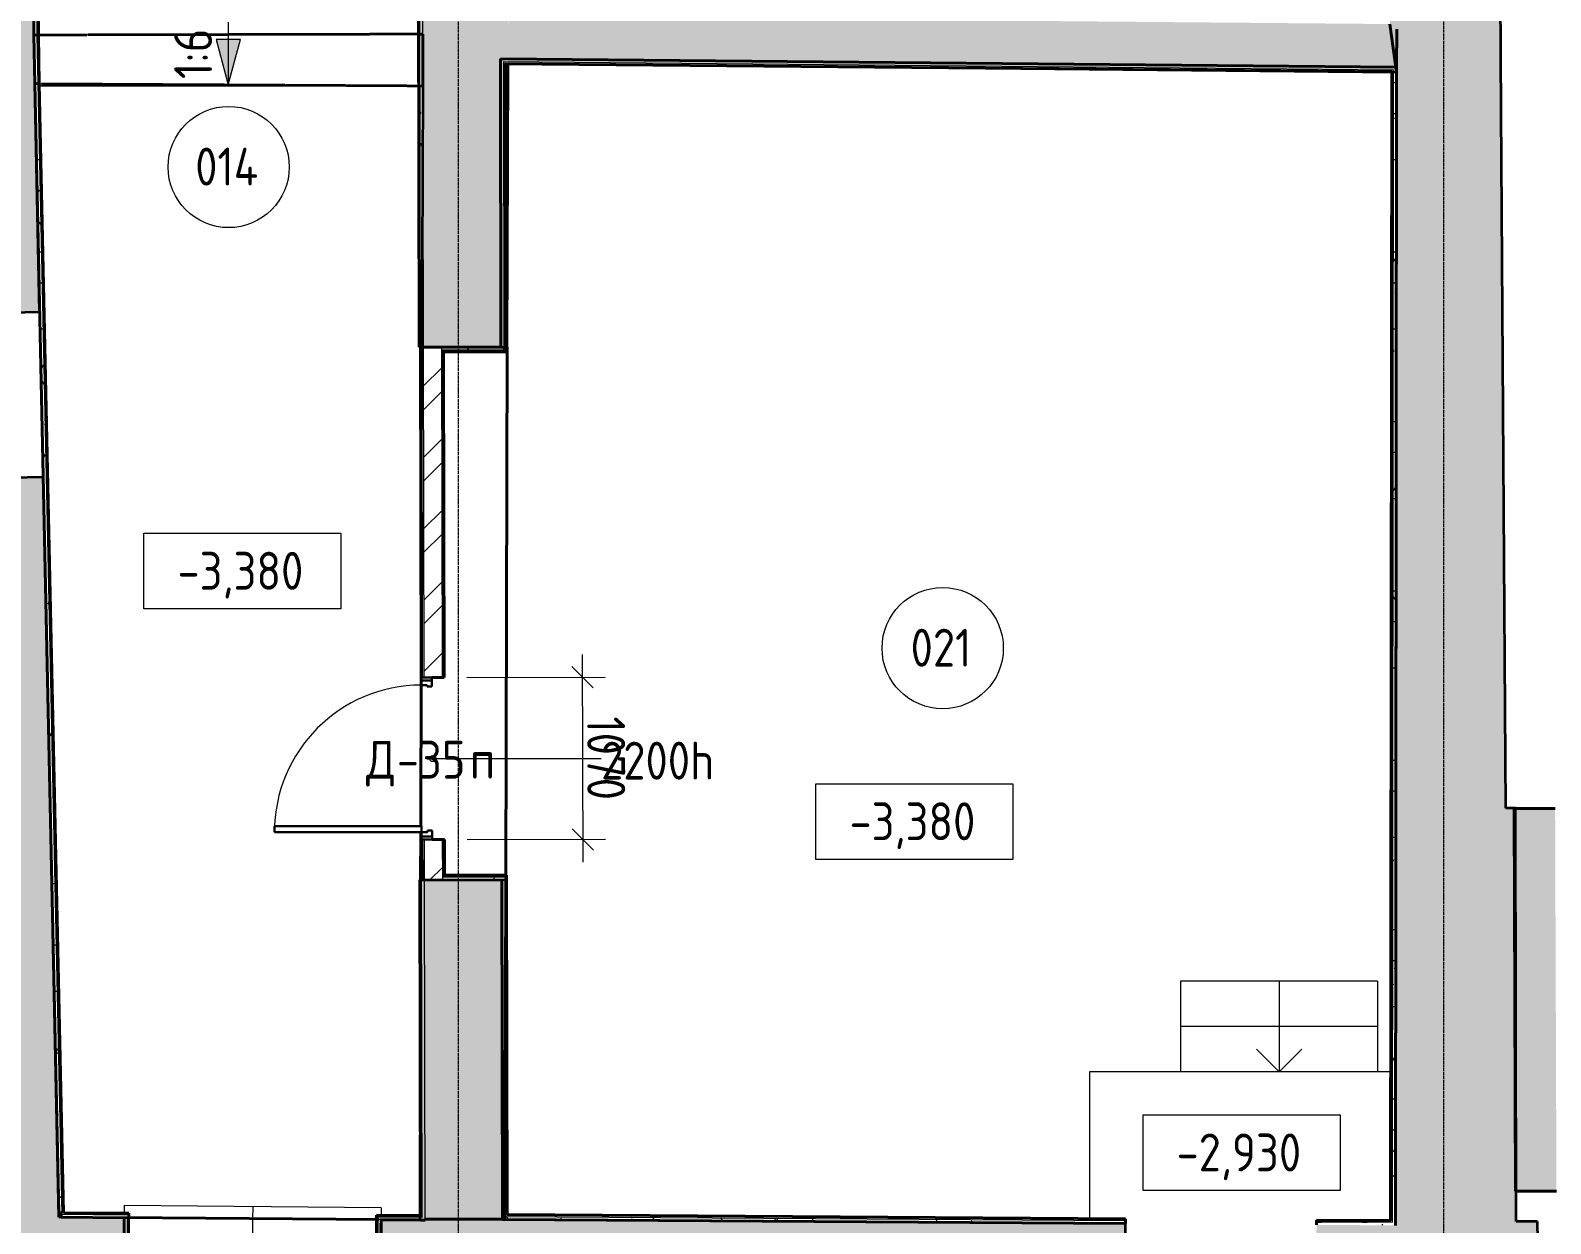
# Model space of a CAD drawing. Header units: millimetres. Extents: x 749182 to 2267578, y 70462 to 311449.
# Drawn here: x 1999438 to 2009468, y 171733 to 179605 of the extents above; entities that cross this region are included whole.
import ezdxf

# ---------------------------------------------------------------- set-up
doc = ezdxf.new("R2010")
doc.units = ezdxf.units.MM
for name, pattern in [('ADSK_Линия сетки', [25, 20, -2.5, 0, -2.5]), ('ADSK_Снесено', [4.5, 3, -1.5]), ('осеваяX2', [4, 2.5, -0.5, 0.5, -0.5])]:
    doc.linetypes.add(name, pattern=pattern)
doc.layers.get('Defpoints').update_dxf_attribs({"color": 255})
for name, color, linetype, lineweight in [('Аннотация', 7, 'Continuous', 9), ('Двери', 7, 'Continuous', 20), ('Лестницы', 7, 'Continuous', 18), ('Марки дверей', 7, 'Continuous', 20), ('Марки помещений', 7, 'Continuous', 20), ('Оси', 165, 'осеваяX2', 13), ('отметки', 7, 'Continuous', 20), ('Пандусы', 7, 'Continuous', 18), ('Перекрытие', 7, 'Continuous', 18), ('размеры', 7, 'Continuous', 9), ('Стены', 184, 'Continuous', 40), ('Стены внутренние', 7, 'Continuous', 18), ('Стены наружные', 7, 'Continuous', 18), ('Стены разрез', 7, 'Continuous', 35), ('Стены штриховка', 7, 'Continuous', 18), ('Стрелки вверх', 7, 'Continuous', 18)]:
    doc.layers.add(name, color=color, linetype=linetype, lineweight=lineweight)
doc.layers.add('Линии', color=7, linetype='Continuous', lineweight=9, true_color=0x00a600)
doc.styles.add('GOST Common', font='GOST_Common.ttf', dxfattribs={"width": 0.9, "height": 350})
doc.styles.add('GOST Common_1', font='GOST_Common.ttf', dxfattribs={"width": 0.9, "height": 250})
doc.dimstyles.new('ADSK_Основной_2_5_мм', dxfattribs={"dimscale": 304.8, "dimtxt": 251.428749, "dimasz": 0.463911, "dimexe": 0.492126, "dimexo": 0.492126, "dimgap": 0.098425, "dimtad": 1, "dimdec": 3, "dimrnd": 0.001, "dimdsep": 46, "dimtxsty": 'GOST Common_1', "dimblk1": 'OBLIQUE', "dimblk2": 'OBLIQUE', "dimsah": 1, "dimcen": 0.09, "dimdle": 0.492126, "dimazin": 2, "dimtfac": 1, "dimtdec": 4, "dimtix": 1, "dimtmove": 0, "dimatfit": 3, "dimfxl": 0, "dimtvp": 1, "dimtolj": 1, "dimtzin": 0, "dimlwd": 20, "dimlwe": 20, "dimarcsym": 0})
doc.dimstyles.new('ADSK_Основной_2_5_мм_Округление_до_1_мм', dxfattribs={"dimscale": 304.8, "dimtxt": 251.428749, "dimasz": 0.463911, "dimexe": 0.492126, "dimexo": 0.492126, "dimgap": 0.098425, "dimtad": 1, "dimdec": 0, "dimdsep": 46, "dimtxsty": 'GOST Common_1', "dimblk1": 'OBLIQUE', "dimblk2": 'OBLIQUE', "dimsah": 1, "dimcen": 0.09, "dimdle": 0.492126, "dimazin": 2, "dimtfac": 1, "dimtdec": 4, "dimtix": 1, "dimtmove": 0, "dimatfit": 3, "dimfxl": 0, "dimtvp": 1, "dimtolj": 1, "dimtzin": 0, "dimlwd": 20, "dimlwe": 20, "dimarcsym": 0})
pattern_1 = [(0, (1952853.19, 150711.3), (406.4, 101.6), [33.528, -271.272, 33.528, -271.272, -1625.6]), (0, (1952853.19, 150711.3), (406.4, 101.6), [-609.6, 33.528, -576.072, 33.528, -271.272, -711.2]), (0, (1952853.19, 150711.3), (406.4, 101.6), [-1524, 33.528, -169.672, 33.528, -474.472]), (120, (1953005.59, 150762.1), (-291.18818, 301.15272), [33.528, -271.272, 33.528, -271.272, -1625.6]), (120, (1953005.59, 150762.1), (-291.18818, 301.15272), [-609.6, 33.528, -576.072, 33.528, -271.272, -711.2]), (120, (1953005.59, 150762.1), (-291.18818, 301.15272), [-1524, 33.528, -169.672, 33.528, -474.472]), (240, (1953056.39, 150965.3), (-115.21182, -402.75272), [33.528, -271.272, 33.528, -271.272, -1625.6]), (240, (1953056.39, 150965.3), (-115.21182, -402.75272), [-609.6, 33.528, -576.072, 33.528, -271.272, -711.2]), (240, (1953056.39, 150965.3), (-115.21182, -402.75272), [-1524, 33.528, -169.672, 33.528, -474.472])]

# ---------------------------------------------------------------- blocks, each defined once
blk = doc.blocks.new('Существующие стены подвал - Существующие стены подвал-614279-00 План подвала')
at = {"layer": 'Стены', "true_color": 0xc0c0c0}
h = blk.add_hatch(color=9, dxfattribs=at)
h.paths.add_polyline_path([(56530, 8244), (56522, 9892), (55615, 9887), (55611, 9124), (54268, 9130), (54267, 9159), (49024, 9159), (49024, 8260), (51105, 8255)])
h.paths.add_polyline_path([(55620, 11120), (56516, 11125), (56510, 12255), (55625, 12250), (55622, 11615)])
h.paths.add_polyline_path([(55630, 13483), (56504, 13488), (56483, 17882), (56479, 17884), (56484, 18289), (56581, 18289), (56578, 18453), (55637, 18454), (55634, 15862), (55639, 15464), (55634, 14275)])
h.paths.add_polyline_path([(56557, 19523), (56528, 21036), (56387, 21036), (56386, 21236), (56384, 21236), (56375, 23761), (56320, 23762), (56288, 28355), (56257, 36643), (56224, 43937), (48464, 43936), (48464, 43053), (55489, 43062), (55489, 40730), (55506, 37128), (55501, 36571), (55556, 28934), (55560, 28903), (55598, 28902), (55600, 28901), (55599, 28652), (55595, 28648), (55599, 28619), (55592, 20993), (55639, 20179), (55639, 19524), (56555, 19523)])
h.paths.add_polyline_path([(39393, 20202), (42162, 20231), (42716, 20255), (46307, 20252), (46773, 21064), (46670, 25898), (45913, 25901), (45930, 21077), (41376, 21088), (41376, 20956), (40178, 20959), (40178, 21091), (38511, 21094), (38521, 20374), (39393, 20368), (39393, 20231)])
h.paths.add_polyline_path([(18978, 20357), (18996, 20698), (18996, 21072), (18966, 21072), (18966, 20652), (18456, 20409), (18495, 20368), (18966, 20358)])
h.paths.add_polyline_path([(18424, 20369), (18456, 20409), (18456, 21073), (10754, 21086), (10746, 20458), (11346, 20458), (18045, 20377), (18211, 20374)])
h.paths.add_polyline_path([(37360, 20381), (37355, 21098), (30807, 21115), (30787, 20709), (30787, 20839), (30777, 20702), (30787, 20395), (34405, 20388), (35898, 20390), (37360, 20381)])
h.paths.add_polyline_path([(46613, 28543), (46613, 28546), (46607, 28863), (46597, 32747), (46594, 32922), (46603, 32922), (46599, 34522), (45850, 34542), (45850, 34541), (45780, 34540), (45780, 34544), (45778, 34544), (45781, 30723), (45896, 30722), (45904, 28546), (46608, 28543)])
h.paths.add_polyline_path([(45778, 35501), (45778, 35501), (45779, 35510), (45848, 35511), (45848, 35503), (46597, 35523), (46594, 36634), (46597, 37232), (46590, 43051), (47468, 43052), (47468, 43936), (45825, 43935), (45871, 35688), (45777, 35688), (45778, 35511)])
h = blk.add_hatch(color=9, dxfattribs=at)
h.paths.add_polyline_path([(49330, 9159), (49871, 9159), (49876, 14295), (49329, 14293), (49341, 13117), (46824, 13097), (46826, 14680), (46270, 14680), (46225, 13092), (42728, 13086), (42730, 14666), (42185, 14666), (42202, 12894), (40707, 12829), (40704, 13066), (39414, 13046), (39406, 14749), (38599, 14752), (38615, 13626), (37409, 13633), (37379, 17813), (35269, 17808), (35270, 17508), (36952, 17512), (36985, 12976), (38530, 12970), (38530, 12441), (46544, 12521), (49330, 12549), (49324, 9159)])
h.paths.add_polyline_path([(49318, 15363), (49867, 15365), (49864, 15537), (53981, 15485), (53986, 15883), (49850, 15934), (49839, 20219), (53802, 20191), (53811, 21022), (49715, 21049), (49721, 23289), (49159, 23290), (49153, 21046), (48898, 21048), (48891, 20226), (49310, 20222), (49310, 19595), (49307, 15912), (49314, 15912), (49314, 15769), (49318, 15364)])
h.paths.add_polyline_path([(55639, 15464), (55634, 15862), (55120, 15869), (55115, 15470), (55634, 15464)])
h.paths.add_polyline_path([(46827, 15716), (46827, 15765), (46818, 15765), (46818, 15915), (46843, 20244), (47196, 20241), (47203, 21061), (46773, 21064), (46307, 20252), (46285, 15923), (46302, 15923), (46301, 15765), (46300, 15716), (46826, 15716)])
h.paths.add_polyline_path([(42721, 15725), (42732, 15725), (42731, 15794), (42721, 15794), (42721, 16270), (42716, 20255), (42157, 20231), (42162, 16052), (42173, 15890), (42175, 15725), (42721, 15725)])
h.paths.add_polyline_path([(39402, 15799), (39402, 15904), (39406, 16052), (39393, 20368), (38521, 20374), (38585, 15803), (38603, 15802), (39401, 15799)])
h.paths.add_polyline_path([(49314, 15912), (49314, 15912), (49839, 15934)])
h.paths.add_polyline_path([(18026, 17310), (18944, 17311), (18401, 17522), (18878, 17348), (18215, 17715), (18045, 17666), (18045, 17821), (18945, 18220), (18945, 18187), (18979, 18187), (18978, 18769), (18945, 18768), (18945, 18253), (18045, 18741), (18045, 18759), (18012, 18759), (18026, 17310)])
h.paths.add_polyline_path([(18945, 17311), (18979, 17311), (18979, 17677), (18945, 17677), (18945, 17311)])
h.paths.add_polyline_path([(30789, 17378), (31843, 17391), (31825, 18780), (30788, 18769), (30789, 18187), (30842, 18187), (30842, 17677), (30789, 17677), (30789, 17384)])
h.paths.add_polyline_path([(13925, 17540), (13925, 17840), (11328, 17867), (11334, 20458), (11046, 20458), (11007, 17570), (13342, 17546)])
h.paths.add_polyline_path([(30788, 20077), (31808, 20119), (31804, 20361), (31797, 20361), (31804, 20393), (30787, 20395), (30788, 20079)])
h.paths.add_polyline_path([(17999, 20144), (18045, 20144), (18045, 20154), (18295, 20209), (18424, 20369), (17997, 20378), (17999, 20154)])
h.paths.add_polyline_path([(18945, 20153), (18978, 20154), (18978, 20357), (18945, 20357), (18945, 20154)])
h.paths.add_polyline_path([(55639, 20179), (55591, 21010), (55071, 21014), (55062, 20183), (55639, 20179)])
h.paths.add_polyline_path([(49179, 26805), (49175, 28869), (49173, 28869), (49172, 28240), (49168, 26805), (49173, 26805)])
h.paths.add_polyline_path([(49731, 26804), (49736, 28675), (49734, 28674), (49718, 28675), (49718, 28706), (49686, 28707), (49685, 28662), (49673, 28659), (49179, 26805), (49715, 26804)])
h.paths.add_polyline_path([(55599, 28619), (55555, 28936), (49737, 28987), (49721, 34397), (49676, 34397), (49676, 34274), (49283, 33202), (49633, 29644), (49685, 29319), (49685, 29120), (49652, 28971), (49685, 28977), (49686, 28957), (49737, 28956), (49736, 28675), (55591, 28619)])
h.paths.add_polyline_path([(49145, 28869), (49145, 28869), (49175, 28875), (49166, 34396), (49122, 34396), (49126, 32975), (49132, 32975), (49136, 32801), (49144, 28869)])
h.paths.add_polyline_path([(49119, 35466), (49718, 35467), (49715, 36619), (55501, 36571), (55506, 37174), (48705, 37218), (48702, 36626), (49116, 36624), (49119, 35555)])
h.paths.add_polyline_path([(47702, 36630), (47705, 37225), (46597, 37232), (46594, 36634), (47702, 36630)])
at = {"layer": 'Стены'}
for p, q in [((49731, 26804), (49721, 23321)), ((49160, 23645), (49163, 24679)), ((49159, 23290), (49160, 23605))]:
    blk.add_line(p, q, dxfattribs=at)
at = {"layer": 'Стены разрез'}
for p, q in [((56288, 28355), (56257, 36643)), ((49136, 32801), (49144, 28869)), ((46607, 28863), (46597, 32747)), ((55555, 28936), (55599, 28619)), ((55599, 28619), (55555, 28936)), ((46613, 28543), (46607, 28863)), ((49144, 28869), (49173, 28869)), ((49173, 28869), (49173, 28529)), ((49731, 26804), (49736, 28675)), ((49736, 28675), (55599, 28619)), ((55599, 28619), (55591, 21010)), ((49173, 28529), (49168, 26805)), ((56320, 23762), (56288, 28355)), ((49168, 26805), (49731, 26804)), ((46773, 21064), (46670, 25898)), ((56383, 23762), (56320, 23762)), ((56387, 21035), (56383, 23762)), ((49159, 23290), (49153, 21046)), ((49721, 23289), (49159, 23290)), ((49715, 21049), (49721, 23289)), ((47203, 21061), (46773, 21064)), ((47196, 20241), (47203, 21061)), ((48898, 21048), (48891, 20226)), ((49153, 21046), (48898, 21048)), ((53811, 21022), (49715, 21049)), ((53802, 20191), (53811, 21022)), ((56528, 21036), (56387, 21035)), ((56557, 19523), (56528, 21036))]:
    blk.add_line(p, q, dxfattribs=at)
blk = doc.blocks.new('Существующие стены подвал 2 - Существующие стены подвал 2-649525-00 План подвала')
at = {"layer": 'Стены', "true_color": 0xc0c0c0}
h = blk.add_hatch(color=9, dxfattribs=at)
h.paths.add_polyline_path([(46670, 25898), (46669, 25947), (45913, 25930), (45914, 25901), (46633, 25898)])
h.paths.add_polyline_path([(45909, 27022), (46645, 27038), (46613, 28543), (45904, 28546), (45909, 27038)])
at = {"layer": 'Стены'}
blk.add_line((45906, 27832), (45907, 27562), dxfattribs=at)
at = {"layer": 'Стены разрез'}
for p, q in [((45904, 28546), (45906, 27832)), ((46645, 27038), (46613, 28543)), ((45907, 27562), (45909, 27022)), ((45909, 27022), (46645, 27038)), ((46669, 25947), (45913, 25930)), ((45913, 25930), (45913, 25901)), ((46670, 25898), (46669, 25947))]:
    blk.add_line(p, q, dxfattribs=at)
blk = doc.blocks.new('Новые проёмы подвал - Новые проёмы подвал-999150-00 План подвала')
at = {"layer": 'Стены разрез', "color": 0, "linetype": 'ADSK_Снесено'}
for p, q in [((49144, 28869), (46607, 28863)), ((46607, 28863), (46613, 28543)), ((49173, 28869), (49144, 28869)), ((49173, 28529), (49173, 28869)), ((46613, 28543), (49173, 28529)), ((47203, 21061), (47196, 20241)), ((48898, 21048), (47203, 21061)), ((48891, 20226), (48898, 21048))]:
    blk.add_line(p, q, dxfattribs=at)
blk = doc.blocks.new('AC_Дверь_Однопольная_Стальная - Д-35п 1070х2200h-1983209-00 План подвала')
at = {"layer": 'Двери', "color": 5, "linetype": 'Continuous', "lineweight": 30, "true_color": 0x0000ff}
for p, q in [((-485, 1046), (-445, 1046)), ((-485, 76), (-485, 1046)), ((-445, 1046), (-445, 76)), ((-535, 76), (-515, 76)), ((-535, 6), (-535, 76)), ((-515, 6), (-535, 6)), ((-515, 76), (-485, 76)), ((-515, 6), (-515, 76)), ((-515, 76), (-515, 6)), ((-475, 6), (-515, 6)), ((-445, 76), (-485, 76)), ((-485, 76), (-485, 36)), ((-485, 36), (-475, 36)), ((-475, 36), (-475, 6)), ((475, 36), (485, 36)), ((475, 6), (475, 36)), ((515, 6), (475, 6)), ((485, 76), (515, 76)), ((485, 36), (485, 76)), ((515, 76), (515, 6)), ((515, 76), (535, 76)), ((515, 6), (515, 76)), ((535, 6), (515, 6)), ((535, 76), (535, 6))]:
    blk.add_line(p, q, dxfattribs=at)
at = {"layer": 'Двери', "color": 5, "linetype": 'Continuous', "true_color": 0x0000ff}
blk.add_arc((-485, 76), 970, 0, 90, dxfattribs=at)
blk = doc.blocks.new('_Oblique')
at = {"color": 0, "linetype": 'ByBlock', "lineweight": -2}
blk.add_line((-0.5, -0.5), (0.5, 0.5), dxfattribs=at)
blk = doc.blocks.new('*D1566')
at = {"layer": 'Defpoints', "color": 0, "lineweight": 20, "transparency": 16777216}
for p in [(1998444, 177749), (1999498, 177749), (1998344, 176643)]:
    blk.add_point(p, dxfattribs=at)
at = {"layer": 'размеры', "color": 0, "lineweight": 20, "transparency": 16777216}
for p, q in [((1998444, 176493), (1998444, 177899)), ((1999348, 177749), (1998294, 177749)), ((1998494, 176643), (1998594, 176643))]:
    blk.add_line(p, q, dxfattribs=at)
at = {"layer": 'размеры', "color": 0, "lineweight": 20, "transparency": 16777216, "xscale": 141.4, "yscale": 141.4, "zscale": 141.4}
for p, rotation in [((1998444, 177749), 90), ((1998444, 176643), 270)]:
    blk.add_blockref('_Oblique', p, dxfattribs=dict(at, rotation=rotation))
at = {"layer": 'размеры', "color": 0, "lineweight": 20, "transparency": 16777216, "insert": (1998289, 177196), "char_height": 250, "width": 925.6, "attachment_point": 5, "rotation": 90, "style": 'GOST Common_1'}
blk.add_mtext('\\A1;1105.635', dxfattribs=at)
blk = doc.blocks.new('ADSK_Марка_Помещение_ОдноЗначение - Номер-247393-00 План подвала')
at = {"layer": 'Марки помещений'}
blk.add_circle((0, 0), 4, dxfattribs=at)
blk = doc.blocks.new('ADSK_Марка_Дверь - Типоразмер_ADSK_Марка-58376-00 План подвала')
at = {"layer": 'Марки дверей', "lineweight": 9}
blk.add_circle((0, 0), 0.2, dxfattribs=at)
blk = doc.blocks.new('*D1598')
at = {"layer": 'Defpoints', "color": 0, "lineweight": 20, "transparency": 16777216}
for p in [(2003081, 175338), (2002168, 175337), (2002170, 174267)]:
    blk.add_point(p, dxfattribs=at)
at = {"layer": 'размеры', "color": 0, "lineweight": 20, "transparency": 16777216}
for p, q in [((2003084, 174118), (2003081, 175488)), ((2002318, 175337), (2003231, 175339)), ((2002320, 174267), (2003233, 174269))]:
    blk.add_line(p, q, dxfattribs=at)
at = {"layer": 'размеры', "color": 0, "lineweight": 20, "transparency": 16777216, "xscale": 141.4, "yscale": 141.4, "zscale": 141.4}
for p, rotation in [((2003081, 175338), 90.09878128628101), ((2003083, 174268), 270.098781286281)]:
    blk.add_blockref('_Oblique', p, dxfattribs=dict(at, rotation=rotation))
at = {"layer": 'размеры', "color": 0, "lineweight": 20, "transparency": 16777216, "insert": (2003237, 174804), "char_height": 250, "width": 700.59, "attachment_point": 5, "rotation": 270.0988, "style": 'GOST Common_1'}
blk.add_mtext('\\A1;1070', dxfattribs=at)
blk = doc.blocks.new('Высотные отметки - Рамка-5093-00 План подвала')
at = {"layer": 'Аннотация'}
for p, q in [((-6.5, 0), (-6.5, 5)), ((-6.5, 5), (6.5, 5)), ((6.5, 5), (6.5, 0)), ((6.5, 0), (-6.5, 0))]:
    blk.add_line(p, q, dxfattribs=at)

msp = doc.modelspace()

# ---------------------------------------------------------------- hatches: boundary and pattern name
at = {"layer": 'размеры'}
msp.add_hatch(color=256, dxfattribs=at).paths.add_polyline_path([(2000743.0711, 179245.6191), (2000823.4559, 179545.6191), (2000662.6864, 179545.6191)])
at = {"layer": 'Стены внутренние', "linetype": 'Continuous', "true_color": 0xc0c0c0}
msp.add_hatch(color=9, dxfattribs=at).paths.add_polyline_path([(2002032.1225, 177516.6389), (2002525.9897, 179369.8667), (2002538.8973, 179373.1991), (2002538.1014, 179688.3932), (2002505.4387, 179681.8371), (2002538.1014, 179831.2533), (2002537.7562, 180029.8887), (2002486.58, 180354.83), (2002136.4175, 183913.2923), (2002529.1458, 184985.2317), (2002528.9323, 185108.0928), (2002018.9331, 185107.2066), (2002031.9413, 177620.8928)])
at = {"layer": 'Стены внутренние', "linetype": 'Continuous', "lineweight": 9, "true_color": 0x0000ff}
h = msp.add_hatch(dxfattribs=at)
h.set_pattern_fill('FP_1', color=5, style=0, pattern_type=2)
h.set_pattern_definition(pattern_1)
h.paths.add_polyline_path([(1999460.6574, 179574.6599), (1999480.6569, 179574.8594), (1999470.2188, 183457.8452), (1999450.2178, 183458.1749), (1999460.6434, 179579.8689)])
at = {"layer": 'Стены внутренние', "linetype": 'Continuous', "true_color": 0xc0c0c0}
h = msp.add_hatch(color=9, dxfattribs=at)
h.paths.add_polyline_path([(2008450.9592, 179363.7102), (2008453.2393, 179611.9738), (2008451.0394, 179613.72), (2008413.1471, 179614.0681), (2008447.3868, 179363.7431)])
h.paths.add_polyline_path([(2002589.6809, 179417.5428), (2002589.6564, 179667.5536), (2002538.385, 179668.0245), (2002538.8194, 179418.01), (2002589.6564, 179417.5431)])
at = {"layer": 'Стены внутренние', "linetype": 'Continuous', "lineweight": 9, "true_color": 0x0000ff}
h = msp.add_hatch(dxfattribs=at)
h.set_pattern_fill('FP_1', color=5, style=0, pattern_type=2)
h.set_pattern_definition(pattern_1)
h.paths.add_polyline_path([(2002021.4448, 177516.6692), (2002026.0296, 179579.8689), (2002028.5365, 179580.3976), (2002028.5265, 179586.1098), (2002008.5349, 179581.2987), (2002012.1223, 177516.6957), (2002018.9331, 177516.6764)])
h = msp.add_hatch(dxfattribs=at)
h.set_pattern_fill('FP_1', color=5, style=0, pattern_type=2)
h.set_pattern_definition(pattern_1)
h.paths.add_polyline_path([(1999646.1249, 171795.345), (1999486.1922, 179254.2208), (1999466.1959, 179253.8338), (1999626.5459, 171805.4981), (1999641.3471, 171805.269), (1999641.2691, 171795.3829), (1999645.9104, 171795.3467)])
h = msp.add_hatch(dxfattribs=at)
h.set_pattern_fill('FP_1', color=5, style=0, pattern_type=2)
h.set_pattern_definition(pattern_1)
h.paths.add_polyline_path([(2008444.3279, 171721.7146), (2008445.3418, 172733.9265), (2008451.9452, 179330.3919), (2008431.9486, 179330.3919), (2008424.3481, 171721.8466), (2008441.934, 171721.7304)])
h = msp.add_hatch(dxfattribs=at)
h.set_pattern_fill('FP_3', color=5, style=0, pattern_type=2)
h.set_pattern_definition([(45, (1952853.2, 150711.3), (-235.7317, 235.7317), []), (45, (1953010.35, 150711.3), (-235.7317, 235.7317), [])])
h.paths.add_polyline_path([(2002158.1837, 174001.0614), (2002157.7257, 174266.71), (2002037.726, 174266.4687), (2002038.2305, 174001.4019), (2002158.1492, 174001.0615)])
h.paths.add_polyline_path([(2002035.8811, 175336.5016), (2002155.881, 175336.7084), (2002152.1232, 177516.2983), (2002032.1225, 177516.6389), (2002035.881, 175336.5878)])
h = msp.add_hatch(dxfattribs=at)
h.set_pattern_fill('FP_1', color=5, style=0, pattern_type=2)
h.set_pattern_definition(pattern_1)
h.paths.add_polyline_path([(2002562.1606, 177495.1343), (2002562.1259, 177515.1345), (2002152.1251, 177515.1913), (2002152.1577, 177496.2981), (2002562.1259, 177495.1344)])
h = msp.add_hatch(dxfattribs=at)
h.set_pattern_fill('FP_1', color=5, style=0, pattern_type=2)
h.set_pattern_definition(pattern_1)
h.paths.add_polyline_path([(2002548.2338, 173999.9542), (2002548.1991, 174019.9544), (2002158.1511, 174019.9544), (2002158.1837, 174001.0614), (2002247.5376, 174000.8078)])
h = msp.add_hatch(dxfattribs=at)
h.set_pattern_fill('FP_1', color=5, style=0, pattern_type=2)
h.set_pattern_definition(pattern_1)
h.paths.add_polyline_path([(2002006.1287, 171756.9357), (2002006.1287, 171776.936), (2001751.5905, 171778.9074), (2001752.1005, 171758.9172)])
h.paths.add_polyline_path([(2000086.3105, 171771.9109), (2000085.9652, 171791.9057), (2000076.1329, 171791.988), (2000076.1329, 171771.9915), (2000086.1325, 171771.9135)])
h.paths.add_polyline_path([(2000055.9661, 171772.1475), (2000055.9661, 171792.1482), (1999641.2688, 171795.345), (1999641.1131, 171775.3835), (2000054.0377, 171772.1626)])
h = msp.add_hatch(dxfattribs=at)
h.set_pattern_fill('FP_1', color=5, style=0, pattern_type=2)
h.set_pattern_definition(pattern_1)
h.paths.add_polyline_path([(2000068.9337, 170931.8353), (2000075.9655, 171791.9894), (2000056.1335, 171792.1469), (2000049.1018, 170932.0027)])
h = msp.add_hatch(dxfattribs=at)
h.set_pattern_fill('FP_1', color=5, style=0, pattern_type=2)
h.set_pattern_definition(pattern_1)
h.paths.add_polyline_path([(2001744.0418, 170917.1597), (2001751.4155, 171778.9074), (2001731.5913, 171779.0826), (2001724.0426, 170917.3349), (2001731.5913, 170917.2688)])
h = msp.add_hatch(dxfattribs=at)
h.set_pattern_fill('FP_1', color=5, style=0, pattern_type=2)
h.set_pattern_definition(pattern_1)
h.paths.add_polyline_path([(2008424.3281, 171721.8467), (2008424.3281, 171741.8472), (2007923.8556, 171745.1536), (2007923.7235, 171725.154), (2008412.3482, 171721.926)])
h.paths.add_polyline_path([(2006663.7433, 171733.4782), (2006663.7433, 171753.4787), (2002568.0674, 171780.5106), (2002568.0107, 171760.5371), (2006425.3418, 171735.0533)])
at = {"layer": 'Стены наружные', "linetype": 'Continuous', "true_color": 0xc0c0c0}
msp.add_hatch(color=9, dxfattribs=at).paths.add_polyline_path([(2009237.0553, 171947.0861), (2009507.0537, 171948.0204), (2009498.317, 174472.9291), (2009228.3186, 174471.9949)])

# ---------------------------------------------------------------- linework, layer by layer
at = {"layer": 'Лестницы', "color": 5, "true_color": 0x0000ff}
for p, q in [((2008326.9122, 173333.9265), (2007026.9122, 173333.9265)), ((2007026.9122, 173333.9265), (2007026.9122, 173033.9265)), ((2008326.9122, 173333.9265), (2007026.9122, 173333.9265)), ((2008326.9122, 173333.9265), (2008326.9122, 173033.9265)), ((2007026.9122, 173033.9265), (2007026.9122, 172733.9265)), ((2008326.9122, 173033.9265), (2007026.9122, 173033.9265)), ((2008326.9122, 173033.9265), (2007026.9122, 173033.9265)), ((2008326.9122, 173033.9265), (2008326.9122, 172733.9265)), ((2008326.9122, 172733.9265), (2007026.9122, 172733.9265)), ((2000056.6656, 171851.9758), (2000056.2291, 171802.1464)), ((2001752.1005, 171837.1241), (2000056.6656, 171851.9758)), ((2001752.1005, 171837.1241), (2000056.6656, 171851.9758)), ((2001752.1005, 171837.1241), (2001751.6783, 171788.9214))]:
    msp.add_line(p, q, dxfattribs=at)
at = {"layer": 'Линии'}
for p, q in [((2008449.4152, 176800.9403), (2008449.2841, 176670.1182)), ((2008446.605, 173995.1488), (2008446.4739, 173864.3218))]:
    msp.add_line(p, q, dxfattribs=at)
at = {"layer": 'Марки дверей'}
msp.add_line((2002092.8034, 174801.5989), (2003203.1288, 174801.5989), dxfattribs=at)
at = {"layer": 'Оси', "linetype": 'ADSK_Линия сетки'}
for p, q in [((2002263.1034, 154741.5512), (2002263.1034, 195246.0842)), ((2008763.1034, 154741.5512), (2008763.1034, 195246.0842))]:
    msp.add_line(p, q, dxfattribs=at)
at = {"layer": 'Пандусы'}
msp.add_line((1999496.4824, 179240.7916), (2001999.1265, 179240.7916), dxfattribs=at)
at = {"layer": 'Перекрытие'}
for p, q in [((2001999.1263, 179240.9287), (1999496.206, 179253.6809)), ((2006425.3418, 172733.9265), (2006425.3418, 171767.054)), ((2008413.3417, 172733.9265), (2006425.3418, 172733.9265))]:
    msp.add_line(p, q, dxfattribs=at)
at = {"layer": 'размеры', "lineweight": 20}
msp.add_line((2000743.0711, 179660.0371), (2000743.0711, 179245.6191), dxfattribs=at)
at = {"layer": 'размеры'}
for p, q in [((2000823.4559, 179545.6191), (2000662.6864, 179545.6191)), ((2000662.6864, 179545.6191), (2000743.0711, 179245.6191)), ((2000743.0711, 179245.6191), (2000823.4559, 179545.6191))]:
    msp.add_line(p, q, dxfattribs=at)
at = {"layer": 'Стены внутренние', "color": 5, "linetype": 'Continuous', "lineweight": 40, "true_color": 0x0000ff}
for p, q in [((2001988.9331, 185107.1545), (2002002.1223, 177516.7241)), ((1999450.2178, 183458.1749), (1999460.6574, 179574.6599)), ((1999490.6567, 179574.9592), (1999480.2192, 183457.6803)), ((1999460.6574, 179574.6599), (1999466.1959, 179253.8338)), ((1999496.1903, 179254.4143), (1999490.6567, 179574.9592)), ((2002538.8194, 179418.01), (2002542.1257, 177515.1913)), ((2008451.982, 179363.7008), (2002538.8194, 179418.01)), ((2002574.1816, 177483.1002), (2002570.8756, 179385.7142)), ((2002570.8756, 179385.7142), (2008419.9502, 179331.9937)), ((2008444.3279, 171721.7146), (2008451.982, 179363.7008)), ((1999466.1959, 179253.8338), (1999625.9025, 171805.5031)), ((1999655.9144, 171805.269), (1999496.1903, 179254.4143)), ((2008419.9502, 179331.9937), (2008412.3602, 171753.9265)), ((2002012.1223, 177516.6957), (2002015.8812, 175336.4671)), ((2002167.881, 175336.7291), (2002164.1785, 177484.264)), ((2002164.1785, 177484.264), (2002574.1816, 177483.1002)), ((2002085.8811, 175336.5878), (2002167.881, 175336.7291)), ((2002017.7259, 174266.4687), (2002018.1828, 174001.4588)), ((2002169.7257, 174266.7307), (2002087.7258, 174266.5893)), ((2002170.1286, 174033.0276), (2002169.7257, 174266.7307)), ((2002008.2303, 174001.487), (2002012.0784, 171786.8902)), ((2002580.1784, 174031.8637), (2002170.1286, 174033.0276)), ((2002548.2338, 173999.9542), (2002552.1248, 171760.6421)), ((2002584.0697, 171792.4317), (2002580.1784, 174031.8637)), ((1999625.9025, 171805.5031), (1999641.3471, 171805.3826)), ((1999641.3471, 171805.3826), (1999641.1131, 171775.3835)), ((1999641.1131, 171775.3835), (2000055.9661, 171772.1475)), ((2000086.5445, 171801.9099), (1999655.9144, 171805.269)), ((2000055.9661, 171772.1475), (2000049.1018, 170952.0078)), ((2000078.9333, 170931.7516), (2000085.9652, 171771.9135)), ((2000085.9652, 171771.9135), (2000086.3105, 171771.9109)), ((2000086.3105, 171771.9109), (2000086.5445, 171801.9099)), ((2001721.5917, 171779.1701), (2001713.9554, 170907.4229)), ((2001721.6728, 171789.1554), (2001721.5949, 171779.1701)), ((2002012.0784, 171786.8902), (2001721.6728, 171789.1554)), ((2001744.217, 170937.1589), (2001751.4155, 171758.9225)), ((2001751.4155, 171758.9225), (2002012.1306, 171756.8889)), ((2002012.1308, 171756.7458), (2002042.1308, 171756.7979)), ((2002042.1308, 171756.7979), (2002042.1219, 171761.8837)), ((2002552.1248, 171760.6421), (2006663.7433, 171733.4782)), ((2006663.9547, 171765.4775), (2002584.0697, 171792.4317)), ((2006663.7433, 171733.4782), (2006663.9547, 171765.4775)), ((2007923.9349, 171757.1533), (2007923.7235, 171725.154)), ((2008412.3602, 171753.9265), (2007923.9349, 171757.1533))]:
    msp.add_line(p, q, dxfattribs=at)
at = {"layer": 'Стены внутренние', "color": 5, "linetype": 'Continuous', "true_color": 0x0000ff}
for p, q in [((2002032.1225, 177516.6389), (2002018.9331, 185107.2066)), ((2002042.1219, 171761.8837), (2002038.2305, 174001.4019))]:
    msp.add_line(p, q, dxfattribs=at)
at = {"layer": 'Стены внутренние', "linetype": 'Continuous', "lineweight": 40}
for p, q in [((2008450.9592, 179363.7102), (2008453.2552, 179613.6997)), ((2002542.1257, 177515.1913), (2002538.8194, 179418.01)), ((2002002.1223, 177516.7241), (2002542.1257, 177515.1913)), ((2002548.2338, 173999.9542), (2002008.2303, 174001.487)), ((2002552.1212, 171762.7699), (2002548.2338, 173999.9542)), ((2002042.1219, 171761.8837), (2002552.1212, 171762.7699))]:
    msp.add_line(p, q, dxfattribs=at)
at = {"layer": 'Стены наружные', "linetype": 'Continuous', "lineweight": 40}
for p, q in [((2009498.317, 174472.9291), (2009228.3186, 174471.9949)), ((2009228.3186, 174471.9949), (2009237.0553, 171947.0861)), ((2009237.0553, 171947.0861), (2009507.0537, 171948.0204))]:
    msp.add_line(p, q, dxfattribs=at)
at = {"layer": 'Стены штриховка'}
for p, q in [((2002012.1223, 177516.6957), (2001998.9331, 185107.1719)), ((1999470.2188, 183457.8452), (1999480.6569, 179574.8594)), ((1999480.6569, 179574.8594), (1999486.1922, 179254.2208)), ((2002558.8545, 179397.8251), (2002562.1606, 177495.1343)), ((2008431.9621, 179343.8839), (2002558.8545, 179397.8251)), ((2002568.8721, 179387.7327), (2002572.1815, 177483.1059)), ((2008421.9522, 179333.9754), (2002568.8721, 179387.7327)), ((1999486.1922, 179254.2208), (1999646.1249, 171795.345)), ((2008414.3582, 171751.9133), (2008421.9522, 179333.9754)), ((2008424.3481, 171741.8471), (2008431.9621, 179343.8839)), ((2002025.8812, 175336.4843), (2002022.1224, 177516.6673)), ((2002035.8811, 175336.5016), (2002032.1225, 177516.6389)), ((2002155.881, 175336.7084), (2002152.1232, 177516.2983)), ((2002562.1606, 177495.1343), (2002152.1577, 177496.2981)), ((2002165.881, 175336.7257), (2002162.1578, 177496.2697)), ((2002574.1781, 177485.1002), (2002164.175, 177486.264)), ((2002574.1607, 177495.1003), (2002572.1607, 177495.106)), ((2002028.1829, 174001.4304), (2002027.7259, 174266.4859)), ((2002038.1829, 174001.402), (2002037.7259, 174266.5031)), ((2002158.1837, 174001.0614), (2002157.7257, 174266.71)), ((2002168.1493, 174021.0332), (2002167.7257, 174266.7273)), ((2002022.096, 171776.8117), (2002018.2304, 174001.4586)), ((2002158.1492, 174021.0616), (2002568.1992, 174019.8976)), ((2002170.1321, 174031.0276), (2002580.1819, 174029.8637)), ((2002568.1783, 174031.8977), (2002568.1818, 174029.8977)), ((2002568.1992, 174019.8976), (2002572.0904, 171780.5106)), ((2002578.1784, 174031.8694), (2002582.0731, 171790.4449)), ((1999646.1249, 171795.345), (2000056.1335, 171792.1469)), ((2000086.1325, 171791.9043), (2000056.1336, 171792.1554)), ((2000075.9655, 171771.9915), (2000068.9337, 170931.8353)), ((2000075.9655, 171771.9915), (2000085.9652, 171771.9135)), ((2000086.1326, 171791.9128), (2000086.4665, 171791.9102)), ((2001724.0426, 170917.3349), (2001731.5913, 171779.0826)), ((2001731.5913, 171779.0826), (2001751.5905, 171778.9074)), ((2001751.5907, 171778.9218), (2002022.096, 171776.8117)), ((2002572.0904, 171780.5106), (2006663.8754, 171753.4778)), ((2002582.0731, 171790.4449), (2006663.9415, 171763.4776)), ((2007923.8556, 171745.1536), (2008424.3481, 171741.8471)), ((2007923.9217, 171755.1534), (2008414.3582, 171751.9133))]:
    msp.add_line(p, q, dxfattribs=at)
at = {"layer": 'Стрелки вверх'}
for p, q in [((2007676.9122, 173333.9265), (2007676.9122, 173033.9265)), ((2007676.9122, 173033.9265), (2007676.9122, 172733.9265)), ((2007676.9122, 172733.9265), (2007526.9122, 172883.9265)), ((2007676.9122, 172733.9265), (2007826.9122, 172883.9265)), ((2000904.383, 171844.5499), (2000903.6909, 171765.535)), ((2000903.6909, 171765.535), (2000901.7552, 171544.5614))]:
    msp.add_line(p, q, dxfattribs=at)

# ---------------------------------------------------------------- block references
at = {"layer": 'Двери', "color": 5, "linetype": 'Continuous', "true_color": 0x0000ff, "rotation": 90.09878129168045}
msp.add_blockref('AC_Дверь_Однопольная_Стальная - Д-35п 1070х2200h-1983209-00 План подвала', (2002092.8034, 174801.5989), dxfattribs=at)
at = {"layer": 'Марки дверей', "xscale": 99.99999999999993, "yscale": 99.99999999999993, "zscale": 99.99999999999993}
msp.add_blockref('ADSK_Марка_Дверь - Типоразмер_ADSK_Марка-58376-00 План подвала', (2002092.8034, 174801.5989), dxfattribs=at)
at = {"layer": 'Марки помещений', "xscale": 99.99999999999993, "yscale": 99.99999999999993, "zscale": 99.99999999999993}
for p in [(2000746.028, 178704.1599), (2005457.4006, 175530.1297)]:
    msp.add_blockref('ADSK_Марка_Помещение_ОдноЗначение - Номер-247393-00 План подвала', p, dxfattribs=at)
at = {"layer": 'отметки', "lineweight": 20, "xscale": 99.99999999999993, "yscale": 99.99999999999993, "zscale": 99.99999999999993}
for p in [(2000836.7955, 175788.4371), (2005271.037, 174135.7602), (2007429.0578, 171951.0788)]:
    msp.add_blockref('Высотные отметки - Рамка-5093-00 План подвала', p, dxfattribs=at)
at = {"layer": 'Стены'}
for name in ['Существующие стены подвал - Существующие стены подвал-614279-00 План подвала', 'Существующие стены подвал 2 - Существующие стены подвал 2-649525-00 План подвала']:
    msp.add_blockref(name, (1952853.1931, 150711.2975), dxfattribs=at)
at = {"layer": 'Стены', "color": 0, "linetype": 'ADSK_Снесено'}
msp.add_blockref('Новые проёмы подвал - Новые проёмы подвал-999150-00 План подвала', (1952853.1931, 150711.2975), dxfattribs=at)

# ---------------------------------------------------------------- texts
at = {"layer": 'Марки дверей', "lineweight": 9, "char_height": 250, "attachment_point": 1, "style": 'GOST Common'}
for s, insert, width in [('\\fGOST Common|b0|i0|c204|p34|;\\W.9;Д', (2001652.9742, 174918.612), 245.316375), ('-35', (2001855.3804, 174918.612), 584.430187), ('\\fGOST Common|b0|i0|c204|p34|;\\W.9;п', (2002337.5835, 174918.612), 194.810062), ('2200h', (2003203.1288, 174912.526), 974.050312)]:
    msp.add_mtext(s, dxfattribs=dict(at, insert=insert, width=width))
at = {"layer": 'Марки помещений', "lineweight": 9, "char_height": 250, "attachment_point": 1, "style": 'GOST Common'}
for s, insert, width in [('014', (2000525.0708, 178831.885), 548.35425), ('021', (2005245.4433, 175657.8548), 526.708687)]:
    msp.add_mtext(s, dxfattribs=dict(at, insert=insert, width=width))
at = {"layer": 'отметки', "lineweight": 20, "char_height": 250, "width": 1028.822569, "attachment_point": 1, "line_spacing_factor": 1.022761, "style": 'GOST Common'}
for s, insert in [('-3,380', (2000408.1195, 176165.1442)), ('-3,380', (2004842.361, 174512.4672)), ('-2,930', (2007000.3818, 172327.7859))]:
    msp.add_mtext(s, dxfattribs=dict(at, insert=insert))
at = {"layer": 'размеры', "lineweight": 20, "insert": (2000386.364, 179284.3747), "char_height": 250, "width": 404.288048, "attachment_point": 1, "rotation": 90, "line_spacing_factor": 1.022761, "style": 'GOST Common'}
msp.add_mtext('1:6', dxfattribs=at)

# ---------------------------------------------------------------- dimensions: what is measured, and where the dimension line sits
at = {"layer": 'размеры', "lineweight": 20}
for base, p1, p2, angle, dimstyle, override, picture, middle in [((1998443.6268, 177749.1023), (1998343.6419, 176643.4676), (1999498.4602, 177749.1023), 90, 'ADSK_Основной_2_5_мм', {"dimpost": '<>', "dimfxl": 1598.75996}, '*D1566', (1998288.6268, 177196.285)), ((2003081.4603, 175338.3042), (2002169.7257, 174266.7307), (2002167.881, 175336.7291), 270.09878129, 'ADSK_Основной_2_5_мм_Округление_до_1_мм', {"dimpost": '<>', "dimfxl": 1070}, '*D1598', (2003237.3824, 174803.5722))]:
    dim = msp.add_linear_dim(base=base, p1=p1, p2=p2, angle=angle, dimstyle=dimstyle, override=override, dxfattribs=at)
    dim.commit()
    dim.dimension.update_dxf_attribs({"geometry": picture, "text_midpoint": middle})

doc.saveas('drawing.dxf')
